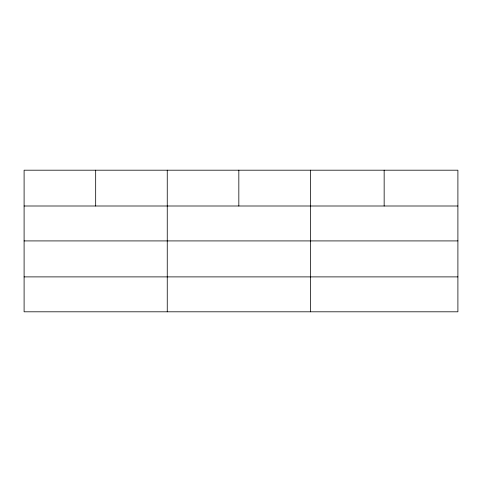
<?xml version="1.0" encoding="UTF-8"?>
<svg xmlns="http://www.w3.org/2000/svg" width="482" height="482" viewBox="0 0 482 482"><rect width="100%" height="100%" fill="white"/><g stroke="black" fill="none" stroke-linecap="round" stroke-linejoin="round"><path stroke-width="0.72" d="M457.9 240.916L457.9 170.194L24.1 170.194L24.1 311.806L457.9 311.806L457.9 240.916L24.1 240.916M24.1 206.001L457.9 206.001M24.1 276.891L457.9 276.891M384.154 170.194L384.154 206.001M310.408 170.194L310.408 311.806M238.831 170.194L238.831 206.001M167.254 170.194L167.254 311.806M95.677 170.194L95.677 206.001"/></g></svg>
